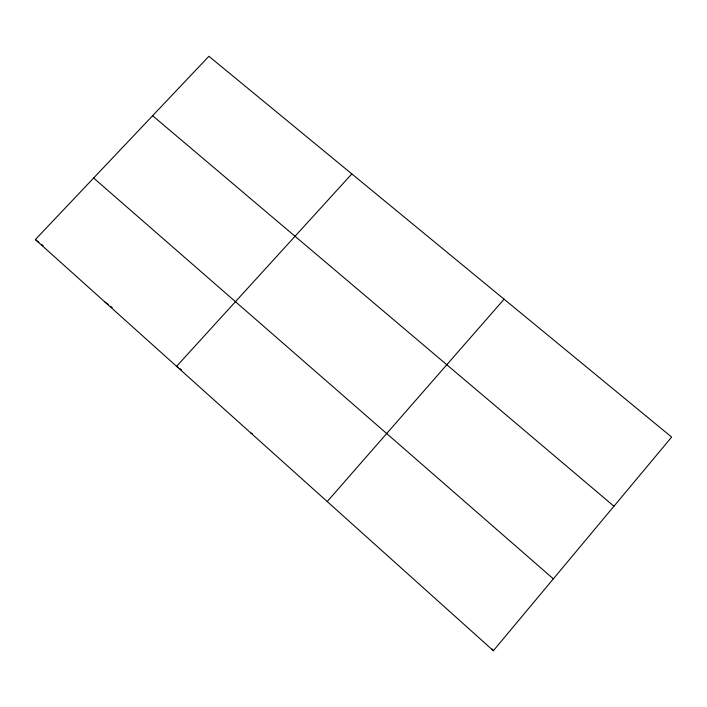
<?xml version="1.0" encoding="UTF-8"?>
<svg xmlns="http://www.w3.org/2000/svg" width="707" height="707" viewBox="0 0 707 707"><rect width="100%" height="100%" fill="white"/><g stroke="black" fill="none" stroke-linecap="round" stroke-linejoin="round"><path stroke-width="1.06" d="M493.38 650.714L671.65 437.085L208.901 56.286L35.35 239.567L493.38 650.714L492.09 648.999M327.235 501.572L504.082 299.194M351.839 173.913L176.573 366.332L178.208 367.49M250.667 432.843L252.496 433.957M179.843 368.647L181.478 369.805M104.839 301.942L108.127 304.417M110.592 306.281L112.236 307.518M35.35 239.567L38.832 242.289M41.439 244.322L43.171 245.683M152.624 115.718L613.95 506.23M93.624 178.023L553.351 578.847"/></g></svg>
